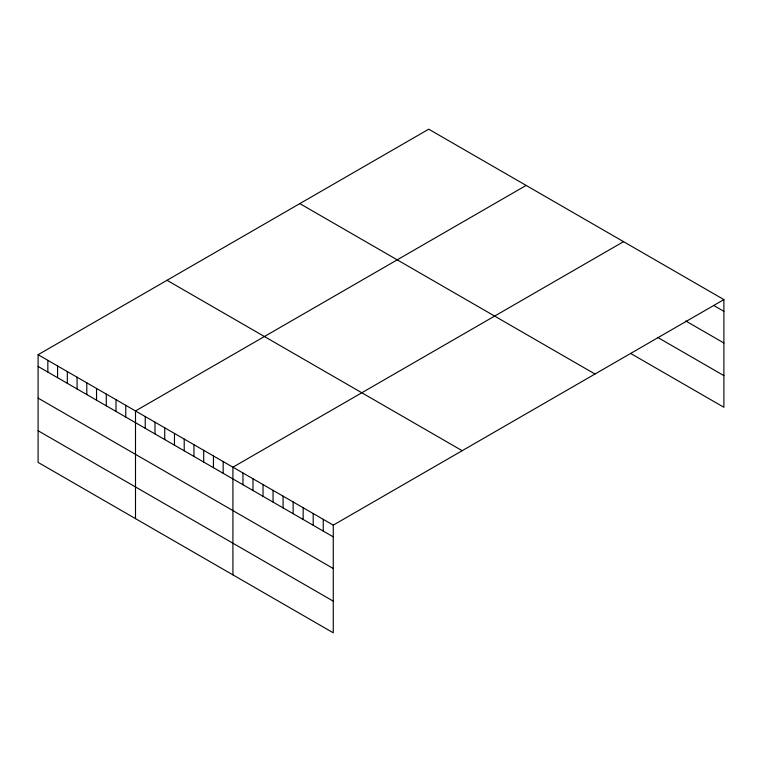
<?xml version="1.0" encoding="UTF-8"?>
<svg xmlns="http://www.w3.org/2000/svg" width="762" height="762" viewBox="0 0 762 762"><rect width="100%" height="100%" fill="white"/><g stroke="black" fill="none" stroke-linecap="round" stroke-linejoin="round"><path stroke-width="1.14" d="M723.9 299.599L333.27 525.132L333.27 632.812L38.1 462.401L38.1 354.711L428.73 129.188L723.9 299.599L723.9 407.289L630.565 353.406M526.132 185.423L135.503 410.947L135.503 518.636M623.545 241.659L232.915 467.192L232.915 574.872M713.861 305.543L723.9 311.344M685.762 320.983L723.9 343.005M657.663 337.385L723.9 375.628M299.818 203.606L594.989 374.028M167.011 280.292L462.182 450.704M38.1 354.711L333.27 525.132M38.1 366.446L333.27 536.867M38.1 398.116L333.27 568.528M38.1 430.73L333.27 601.151M323.24 519.332L323.24 531.076M313.201 513.54L313.201 525.275M303.162 507.749L303.162 519.484M293.132 501.948L293.132 513.693M283.093 496.157L283.093 507.892M273.053 490.366L273.053 502.101M263.023 484.565L263.023 496.31M252.984 478.774L252.984 490.509M242.954 472.983L242.954 484.718M223.171 461.562L223.171 473.297M213.436 455.943L213.436 467.678M203.692 450.313L203.692 462.058M193.948 444.694L193.948 456.428M184.214 439.064L184.214 450.809M174.469 433.445L174.469 445.179M164.725 427.825L164.725 439.56M154.991 422.196L154.991 433.93M145.247 416.576L145.247 428.311M125.768 405.327L125.768 417.062M116.024 399.707L116.024 411.442M106.289 394.078L106.289 405.813M96.545 388.458L96.545 400.193M86.801 382.829L86.801 394.564M77.067 377.209L77.067 388.944M67.323 371.58L67.323 383.324M57.579 365.96L57.579 377.695M47.844 360.34L47.844 372.075"/></g></svg>
